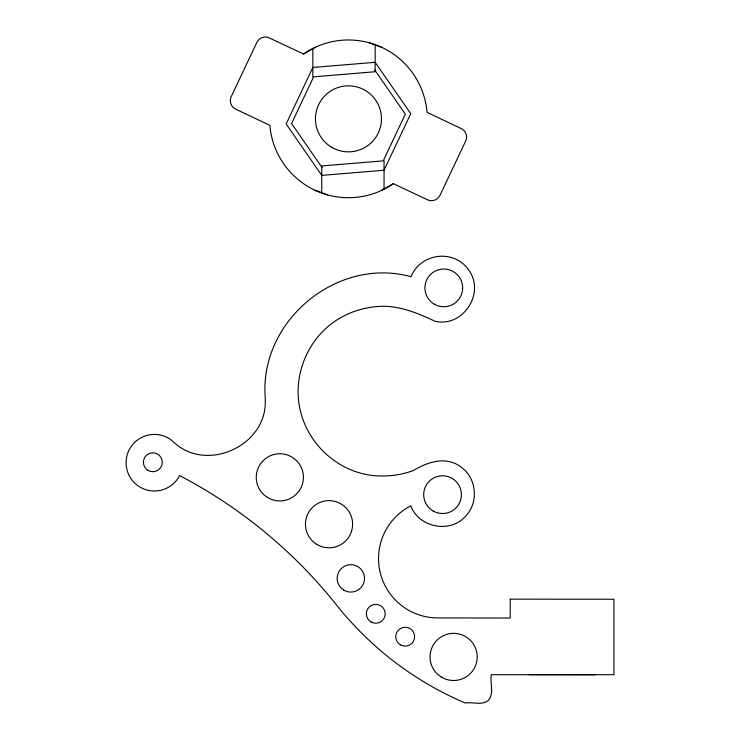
<?xml version="1.0" encoding="UTF-8"?>
<svg xmlns="http://www.w3.org/2000/svg" width="740" height="740" viewBox="0 0 740 740"><rect width="100%" height="100%" fill="white"/><g stroke="black" fill="none" stroke-linecap="round" stroke-linejoin="round"><path stroke-width="1.11" d="M313.51 77.09L291.569 123.534L322.122 167.638M383.385 160.599L405.326 114.154L374.773 70.05M303.539 54.02A78.856 78.856 0 0 1 427.045 112.36L462.269 129.093A9.435 9.435 0 0 1 463.601 130.138L463.897 130.434A9.435 9.435 0 0 1 466.561 136.937L466.561 137.363A9.435 9.435 0 0 1 465.664 141.035L440.041 195.286A9.435 9.435 0 0 1 431.152 200.679L430.736 200.651A9.435 9.435 0 0 1 427.48 199.781L393.356 183.668A78.856 78.856 0 0 1 269.86 125.328L235.357 109.02A9.435 9.435 0 0 1 234.275 108.355L233.942 108.096A9.435 9.435 0 0 1 230.362 99.9L230.408 99.484A9.435 9.435 0 0 1 231.232 96.644L256.863 42.402A9.435 9.435 0 0 1 266.585 37.074L267.001 37.139A9.435 9.435 0 0 1 268.241 37.444L303.539 54.02L315.481 47.203M381.424 190.476L393.356 183.668M529.008 674.695L595.043 674.741M369.242 42.772L382.127 47.536M314.768 190.143L327.663 194.916M384.051 188.978L384.051 160.802L321.743 165.936L321.743 192.724M375.152 44.955L375.152 71.743L312.844 76.886L312.844 48.71M510.239 599.15L510.212 618.02L437.793 617.928A59.311 59.311 0 0 1 410.802 505.827C418.877 527.592 450.17 533.79 465.58 516.215C478.604 502.839 476.884 479.243 462.093 467.846C447.293 455.572 428.238 461.51 413.438 470.511C399.859 475.524 385.179 477.087 370.823 475.265C336.376 470.585 306.98 442.89 299.959 408.896C292.975 377.178 306.184 342.509 332.214 323.214C345.654 313.233 361.869 307.489 378.565 306.462C398.657 305.019 417.425 313.02 435.203 321.327C462.62 327.607 485.329 293.706 469.105 270.6C454.675 248.668 420.718 252.729 410.987 276.704C337.052 256.299 259.185 321.216 265.244 397.417A55.685 55.685 0 0 1 265.281 400.729C266.705 445.425 207.45 472.805 174.326 442.751A55.685 55.685 0 0 1 171.033 439.828A28.305 28.305 0 0 0 130.656 447.284A28.305 28.305 0 0 0 140.212 487.207A28.305 28.305 0 0 0 179.589 475.579C240.213 507.141 294.085 551.577 336.608 605.098A329.235 329.235 0 0 0 465.183 703C472.721 701.631 481.888 705.831 488.382 700.382C494.431 693.334 489.815 682.983 491.295 674.695L613.913 674.695L613.923 599.234L510.239 599.15M312.844 67.451L286.139 123.978L321.743 175.371L384.051 170.237L410.756 113.701L375.152 62.317L312.844 67.451M267.408 497.382A23.588 23.588 0 0 0 303.418 478.086A23.588 23.588 0 0 0 268.703 456.552A23.588 23.588 0 0 0 267.408 497.382M316.591 544.27A23.588 23.588 0 0 0 352.601 524.975A23.588 23.588 0 0 0 317.886 503.441A23.588 23.588 0 0 0 316.591 544.27M441.188 676.971A23.588 23.588 0 0 0 477.189 657.675A23.588 23.588 0 0 0 442.474 636.141A23.588 23.588 0 0 0 441.188 676.971M343.545 589.965A13.69 13.69 0 0 0 364.524 578.921A13.69 13.69 0 0 0 344.479 566.276A13.69 13.69 0 0 0 343.545 589.965M371.018 621.942A9.435 9.435 0 0 0 385.207 613.839A9.435 9.435 0 0 0 371.091 605.607A9.435 9.435 0 0 0 371.018 621.942M400.433 644.836A9.435 9.435 0 0 0 414.622 636.724A9.435 9.435 0 0 0 400.507 628.491A9.435 9.435 0 0 0 400.433 644.836M148.083 470.418A9.435 9.435 0 0 0 162.273 462.315A9.435 9.435 0 0 0 148.157 454.082A9.435 9.435 0 0 0 148.083 470.418M433.048 510.952A18.87 18.87 0 0 0 461.418 494.736A18.87 18.87 0 0 0 433.187 478.271A18.87 18.87 0 0 0 433.048 510.952M434.288 304.186A18.87 18.87 0 0 0 462.667 287.971A18.87 18.87 0 0 0 434.436 271.506A18.87 18.87 0 0 0 434.288 304.186M331.677 147.279A33.023 33.023 0 0 0 381.47 119.149A33.023 33.023 0 0 0 332.204 90.095A33.023 33.023 0 0 0 331.677 147.279"/></g></svg>
